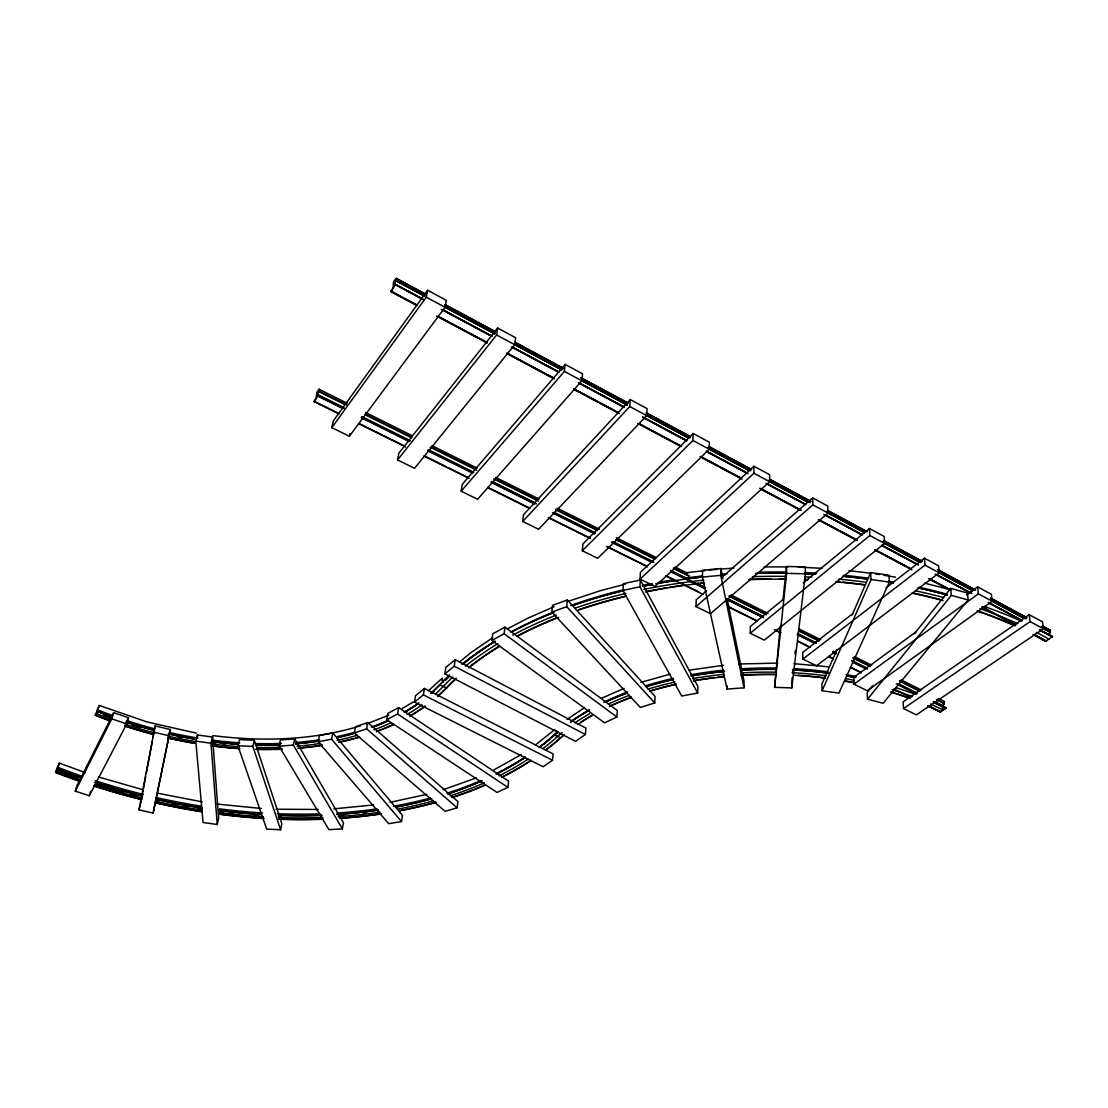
<?xml version="1.0" encoding="UTF-8"?>
<svg xmlns="http://www.w3.org/2000/svg" width="1108" height="1108" viewBox="0 0 1108 1108"><rect width="100%" height="100%" fill="white"/><g stroke="black" fill="none" stroke-linecap="round" stroke-linejoin="round"><path stroke-width="1.5" d="M803.231 582.947L869.434 528.53L884.115 536.438L884.558 543.432L764.285 640.133L750.241 633.236L750.282 626.477L783.37 599.276M640.036 579.096L753.897 473.241L753.925 466.233L769.603 474.695L769.645 481.689L654.966 586.423L640.036 579.096L640.452 572.31L753.925 466.233M722.97 578.598L720.906 568.515L702.611 570.218L702.417 577.046L727.07 689.079L743.994 687.819L744.05 681.171L727.125 598.777M727.07 689.079L727.111 685.769M743.994 687.819L720.768 575.357L720.906 568.515M396.387 278.413C390.459 283.551 395.944 285.365 390.736 291.695C397.204 282.263 393.451 288.232 396.387 278.413L425.347 293.994M438.699 695.201A297.221 184.898 16.5 0 0 446.482 687.694L446.621 688.026A376.388 207.03 0.5 0 1 456.261 678.525M697.68 693.04L697.874 686.434L640.327 579.983L623.402 583.667L622.931 590.426L681.711 696.018L697.68 693.04L639.925 586.769L640.327 579.983M722.084 577.157L812.649 497.908L827.801 506.079L828.05 513.073L710.463 613.694L695.99 606.588L696.212 599.802L706.558 590.744M582.309 550.731L692.916 440.472L693.165 433.477L709.397 442.217L709.203 449.225L597.711 558.307L582.309 550.731L582.919 543.931L693.165 433.477M654.731 702.943L655.063 696.392L567.338 599.996L552.49 605.37L551.812 612.045L640.355 707.458L654.731 702.943L566.714 606.685L567.338 599.996M616.879 717.015L617.308 710.519L504.971 627.142L492.714 633.859L491.855 640.438L604.566 722.832L616.879 717.015L504.14 633.748L504.971 627.142M522.713 521.452L629.787 406.553L630.286 399.559L647.086 408.617L646.656 415.611L538.626 529.264L522.713 521.452L523.544 514.652L630.286 399.559M585.384 734.507L585.897 728.067L455.194 659.703L445.831 667.348L444.862 673.844L575.509 741.349L585.384 734.507L454.238 666.213L444.862 673.844M552.518 760.268L553.127 753.911L424.419 688.456L415.514 695.699L414.475 702.112L543.114 766.764L552.518 760.268L423.394 694.882L414.475 702.112M780.254 626.131L774.589 687.362L791.791 687.916L805.405 573.806L805.253 566.908L786.5 566.465L782.927 600.564M774.589 687.362L786.597 573.348L786.5 566.465M461.163 491.218L564.388 371.415L565.149 364.421L582.545 373.811L581.866 380.792L477.603 499.279L461.163 491.218L462.23 484.404L565.149 364.421M507.88 787.4L508.586 781.154L398.631 707.638L387.897 713.372L386.789 719.715L497.035 792.414L507.88 787.4L397.55 713.995L386.789 719.715M792.095 677.819L791.791 687.916M792.705 672.708L793.106 669.287M794.935 653.928L795.336 650.521M457.092 807.787L457.936 801.638L367.773 722.513L355.543 726.696L354.352 732.984L445.125 811.347L457.092 807.787L366.623 728.829L367.773 722.513M97.573 709.799L97.407 710.339A293.066 182.751 16.6 0 0 102.171 712.236M454.238 666.213L455.194 659.703M397.564 459.959L496.592 334.976L497.631 328.023L515.677 337.746L514.708 344.713L414.544 468.31L397.564 459.959L398.866 453.158L497.631 328.023M423.394 694.882L424.419 688.456M401.525 821.554L402.495 815.474L332.816 732.942L319.395 735.546L318.121 741.792L388.686 823.687L401.525 821.554L331.583 739.202L332.816 732.942M397.55 713.995L398.631 707.638M314.049 401.65C318.508 396.082 314.34 393.991 319.256 389.13C316.75 397.606 319.035 394.351 314.118 401.608L338.923 413.907M97.31 709.535L99.401 705.491L147.378 722.042L196.379 733.136M138.971 809.837L155.175 725.92L170.355 729.549L153.153 813.092L138.971 809.837L140.217 805.391M140.619 803.909L145.688 776.777M146.325 773.398L152.336 741.183M152.959 737.79L155.175 725.92M342.372 828.895L343.48 822.87L294.742 738.911L280.449 739.936L279.064 746.141L328.91 829.643L342.372 828.895L293.398 745.13L294.742 738.911M331.791 427.646L426.275 297.193L427.619 290.254L446.33 300.351L445.07 307.304L349.352 436.275L331.791 427.646L333.369 420.846L427.619 290.254M153.153 813.092L170.355 729.549M85.261 772.608L59.347 763.135L55.428 772.511A449.488 282.457 16.8 0 0 78.377 780.835M280.573 829.74L281.848 823.77L254.314 740.199L239.425 739.645L237.943 745.822L266.682 829.13L280.573 829.74L252.859 746.376L254.314 740.199M57.45 766.958L57.436 767.747M349.352 436.275L349.962 433.56M99.429 705.547L95.413 715.02A297.221 184.898 16.5 0 0 109.886 720.588M217.21 824.463L218.636 818.521L212.57 737.069L197.404 734.964L195.797 741.127L203.083 822.524L217.21 824.463L211.005 743.233L212.57 737.069M59.361 763.204L57.145 769.631L57.699 769.049A440.347 276.529 16.8 0 0 80.358 777.442A440.167 276.377 16.8 0 1 57.671 769.174L57.699 769.09M390.75 291.626L416.733 305.462M97.296 711.322L97.185 712.209L97.823 711.516A288.689 179.496 16.5 0 0 112.019 717.07A288.495 179.357 16.5 0 1 97.795 711.641L95.288 715.325M126.728 723.926L128.556 717.762L113.681 712.679L77.131 785.24L75.302 791.181L89.319 795.724L126.728 723.926L111.811 718.843L75.302 791.181M111.811 718.843L113.681 712.679M89.319 795.724L90.662 791.278M96.964 711.807L96.258 713.538M56.979 769.174L56.314 770.836M57.658 769.243L55.552 772.179A449.225 282.318 16.8 0 0 78.474 780.6M837.025 649.51L821.914 684.065L822.122 690.755L838.867 693.109L889.364 582.102L888.921 575.177L870.68 572.573L852.135 614.968M822.122 690.755L871.054 579.498L870.68 572.573M946.024 708.261L940.318 712.084L942.063 710.103A2.161 1.274 -61 0 0 942.326 709.632M1040.772 630.521A384.06 211.434 0.5 0 1 1052.365 636.726L1045.98 641.033A376.554 207.154 0.5 0 0 1036.022 635.687M442.466 678.318L442.023 680.506A1.662 1.205 44.8 0 1 443.269 682.099M125.37 723.898L128.556 717.762M318.176 395.791L342.912 408.104M872.55 685.838L867.204 692.514L867.55 699.217L883.131 703.275L968.17 599.982L967.45 593.029L950.678 588.417L914.294 633.79M867.55 699.217L951.329 595.37L950.678 588.417M943.42 707.666L943.282 706.073A1.717 0.997 -61.3 0 1 944.321 703.649L944.404 701.378L938.282 698.456M934.917 701.932A250.768 136.963 0.6 0 1 943.282 706.073A1.717 1.011 -60.8 0 1 944.335 703.649L936.869 699.328M946.052 708.275L933.684 702.112M442.037 678.345L428.491 690.741M940.29 711.779L929.515 706.322M695.99 606.588L812.843 504.902L812.649 497.908M554.762 729.576L535.164 745.158M459.46 662.058L471.052 652.529L492.755 637.696M750.241 633.236L869.835 535.524L869.434 528.53M853.312 613.195L802.732 652.349L802.871 659.094L816.499 665.783L939.224 572.808L938.601 565.828L924.404 558.169L886.123 587.808M802.871 659.094L924.972 565.163L924.404 558.169M916.33 631.657L853.659 677.459L853.949 684.19L867.176 690.686L992.159 601.256L991.369 594.29L977.616 586.866L966.467 595.01M853.949 684.19L978.364 593.846L977.616 586.866M567.033 719.466L584.359 707.777M1029.152 614.663L903.103 701.849L903.546 708.552L916.385 714.868L1043.445 628.804L1042.476 621.851L1029.152 614.663L1030.08 621.63L1050.259 632.419L1049.802 630.078M903.546 708.552L1030.08 621.63M944.335 703.649L936.592 699.785M521.106 754.659L493.905 769.921M402.176 708.538L413.312 701.918M491.855 640.438L504.14 633.748M507.45 628.818L528.281 617.987L553.986 606.741M601.201 698.4L624.081 688.387M388.811 715.186L366.305 724.05M1052.503 636.698L1040.274 630.563M944.238 708.635A2.174 1.26 -61.3 0 1 943.919 708.552A2.174 1.274 -60.8 0 0 944.251 708.635L945.997 707.901A254.258 138.5 0.6 0 0 934.626 702.389M476.232 777.913L443.2 789.713M568.418 601.27L600.328 590.716L625.535 584.068M551.812 612.045L566.714 606.685M354.352 732.984L366.623 728.829M640.936 682.334L669.814 674.246M360.46 725.865C312.802 740.476 261.931 741.792 212.736 735.587M426.76 794.367L389.919 802.344M622.931 590.426L639.925 586.769M318.121 741.792L331.583 739.202M688.788 670.243L723.469 665.299M373.701 804.92L333.73 808.868M685.63 572.808L705.394 570.523M708.691 570.135L716.987 569.332M702.417 577.046L720.768 575.357M720.339 569.096L733.773 568.141M279.064 746.141L293.398 745.13M738.745 663.997L777.802 663.096M318.37 809.477L276.1 809.228M764.201 566.908L788.023 566.908M798.245 567.102L822.039 568.321M786.597 573.348L805.405 573.806A384.282 211.517 0.5 0 1 815.751 574.166A384.06 211.434 0.5 0 0 805.419 573.625M237.943 745.822L252.859 746.376M793.951 663.664L828.216 666.781M261.46 808.48L217.113 804.062M849.06 570.648L870.791 573.265M195.797 741.127L211.005 743.233M871.054 579.498L889.364 582.102M202.238 801.86L157.558 793.217M875.735 574.041L879.032 574.553M883.976 575.329L895.513 577.13M153.444 732.083L168.665 735.698M924.501 583.099L950.761 589.858M142.697 789.644L98.307 776.93M951.329 595.37L968.17 599.982M95.274 715.256L95.316 715.269A297.47 185.022 16.5 0 0 109.789 720.837M1045.869 641.407L1033.625 634.815M314.201 401.248L339.006 413.547M359.144 423.533L404.101 445.818M424.253 455.804L445.942 466.565M449.045 468.102L467.645 477.326M487.797 487.312L529.638 508.06M549.79 518.059L590.093 538.031M607.142 546.479L647.432 566.465M666.033 575.689L673.789 579.526M683.082 584.138L698.58 591.824M728.025 606.422L757.484 621.02M776.071 630.244L780.725 632.543M797.774 641.006L810.17 647.155M828.77 656.365L833.424 658.678M852.024 667.902L861.318 672.514M359.006 423.852L405.583 446.953M424.101 456.122L469.141 478.462M487.659 487.631L529.596 508.42M548.197 517.644L590.052 538.391M607.004 546.784L647.404 566.825M665.894 575.98L703.22 594.484M727.901 606.713L757.47 621.38M774.395 629.76L780.725 632.903M797.649 641.283L810.183 647.515M828.645 656.656L833.438 659.038M850.348 667.404L861.332 672.861M893.74 688.927L910.942 697.458M927.839 705.824L940.249 711.876A246.821 134.359 0.7 0 0 927.881 706.004M317.373 394.406L343.715 407.522M362.302 416.788L410.334 440.693M428.921 449.959L473.85 472.327M492.437 481.578L535.829 503.184M554.416 512.436L594.691 532.491M613.292 541.757L653.568 561.811M670.617 570.301L686.101 578.016M696.946 583.417L704.702 587.268M727.942 598.832L763.564 616.588M797.649 633.554L816.25 642.806M833.285 651.296L836.388 652.834M851.886 660.548L867.37 668.263M898.366 683.691L916.953 692.957M933.989 701.433L943.296 706.073M318.259 395.431L344.602 408.547M361.624 417.024L409.558 440.887M428.048 450.083L472.964 472.451M491.44 481.634L536.272 503.96M553.377 512.478L595.135 533.253M613.583 542.435L653.9 562.518M670.797 570.911L704.937 587.919M726.585 598.694L762.152 616.394M797.594 634.025L816.277 643.332M833.147 651.726L836.388 653.346M851.844 661.047L867.315 668.747M898.089 684.051L916.801 693.373M933.809 701.849L946.177 707.998A254.466 138.583 0.6 0 0 933.31 701.807M361.471 417.342L409.42 441.206M427.979 450.444L472.825 472.756M491.384 481.994L534.679 503.544M553.238 512.782L594.996 533.557M612.004 542.034L652.224 562.033M670.783 571.271L704.799 588.209M726.446 598.985L763.564 617.461M797.594 634.385L814.602 642.848M833.161 652.086L836.249 653.623M853.271 662.099L867.19 669.024M898.117 684.412L916.676 693.65M317.927 396.152L342.663 408.464M361.222 417.688L409.157 441.538M427.716 450.776L472.548 473.088M491.107 482.312L534.402 503.863M552.961 513.087L594.705 533.862M611.713 542.324L651.919 562.324M670.479 571.562L704.494 588.486M726.142 599.262L763.246 617.724M797.261 634.649L814.283 643.111M832.828 652.349L835.931 653.886M852.938 662.349L865.306 668.498M896.234 683.885L916.33 693.885M933.338 702.347L945.706 708.511M319.132 389.268L347.164 403.229M365.543 412.453L412.148 435.679M432.051 445.665L477.146 468.144M495.719 477.423L539.042 499.057M557.338 508.24L599.4 529.209M616.422 537.699L656.642 557.795M675.215 567.074L687.597 573.251M730.92 594.899L768.066 613.444M798.646 628.762L820.682 639.718M854.337 656.573L871.747 665.229M901.15 679.91L921.26 689.965M318.896 390.972L346.776 404.891M365.363 414.157L411.83 437.341M431.968 447.397L475.332 469.03M495.47 479.085L537.283 499.943M555.87 509.223L597.683 530.081M616.27 539.361L654.994 558.681M673.581 567.961L689.065 575.689M729.327 595.772L766.501 614.317M799.034 630.549L819.158 640.604M853.243 657.598L870.279 666.102M899.696 680.783L919.834 690.838M318.619 391.539L345.003 404.6M365.086 414.724L411.608 437.826M430.139 447.161L476.662 470.277M493.642 478.836L538.613 501.176M555.593 509.749L597.475 530.538M615.993 539.873L654.773 559.125M673.304 568.459L688.857 576.118M701.17 582.365L704.342 583.847M729.05 596.27L766.293 614.746M798.757 631.034L818.95 641.02M852.952 658.069L870.071 666.517M899.502 681.198L919.626 691.24M391.11 291.224L417.024 305.06M438.353 316.459L487.118 342.497M506.938 353.078L554.18 378.299M573.986 388.88L618.181 412.481M639.524 423.879L680.658 445.845M700.478 456.427L741.626 478.393M759.908 488.157L801.056 510.137M819.352 519.901L857.44 540.247M875.735 550.011L910.79 568.723M930.595 579.304L950.401 589.885M982.408 606.976L1015.939 624.87M1034.221 634.635L1046.423 641.144M390.902 291.266L401.595 296.972M404.642 298.606L416.857 305.129M438.242 316.542L487.104 342.635M508.475 354.048L552.767 377.69M574.138 389.102L618.416 412.758M639.801 424.17L681.032 446.178M700.879 456.773L740.573 477.977M761.958 489.39L800.128 509.777M819.989 520.372L856.636 539.942M874.96 549.72L910.07 568.473M929.931 579.082L949.778 589.678M1035.287 635.327L1045.98 641.033M436.538 316.043L486.952 342.981M506.633 353.466L554.139 378.853M573.667 389.254L619.386 413.658M637.668 423.408L680.88 446.51M700.145 456.759L741.958 479.113M760.282 488.891L800.71 510.456M818.313 519.874L857.08 540.552M874.808 550.025L911.939 569.831M928.698 578.778L950.027 590.162M981.702 607.087L1015.551 625.147M395.57 284.839L422.993 299.562M441.289 309.367L491.578 336.333M511.397 346.956L558.64 372.302M578.459 382.925L624.178 407.439M642.474 417.245L686.669 440.956M706.489 451.579L747.637 473.642M765.933 483.448L805.558 504.694M823.84 514.5L861.955 534.942M881.76 545.565L916.815 564.36M935.11 574.166L970.165 592.974M988.447 602.78L1021.978 620.757M445.167 304.658L495.47 331.721M515.289 342.386L564.069 368.632M580.827 377.648L628.084 403.077M646.38 412.91L690.575 436.691M708.871 446.538L751.556 469.501M769.852 479.335L811.001 501.481M827.773 510.497L867.398 531.826M884.17 540.842L922.271 561.354M937.52 569.554L975.636 590.052M990.871 598.251L1025.925 617.114M1042.697 626.145L1050.315 630.244L1042.199 625.992M396.152 278.44L425.112 294.008M444.917 304.672L495.193 331.721M514.998 342.372L563.764 368.604M580.523 377.62L627.751 403.035M646.047 412.869L690.229 436.635M708.511 446.482L751.169 469.432M769.464 479.265L810.599 501.398M827.357 510.414L865.445 530.912M883.741 540.746L921.828 561.23M938.587 570.246L975.151 589.927M990.4 598.126L1026.964 617.793M396.027 280.102L424.946 295.656M444.737 306.293L494.971 333.286M514.749 343.923L561.936 369.296M581.728 379.933L625.868 403.658M647.183 415.112L689.799 438.02M708.067 447.84L750.698 470.748M768.952 480.567L810.059 502.658M826.803 511.661L864.849 532.117M883.118 541.937L921.177 562.393M939.445 572.199L972.935 590.204M991.189 600.024L1026.202 618.846M1041.423 627.031L1050.495 632.156L1042.725 628.278M395.778 280.643L424.71 296.182L395.722 280.726M444.488 306.819L494.722 333.813M514.514 344.436L561.701 369.795M581.492 380.432L627.156 404.974M645.424 414.78L688.054 437.688M707.832 448.325L748.939 470.401M768.73 481.038L808.3 502.312M826.568 512.131L864.628 532.574M882.896 542.394L919.432 562.019M939.224 572.656L972.713 590.647M990.967 600.467L1024.457 618.458M426.275 297.193L494.667 333.896M496.592 334.976L561.631 369.878M564.388 371.415L627.086 405.043M629.787 406.553L687.971 437.771M692.916 440.472L748.87 470.484M753.897 473.241L808.231 502.381M812.843 504.902L864.545 532.643M869.835 535.524L919.349 562.088M924.972 565.163L972.63 590.716M978.364 593.846L1024.374 618.527M395.639 284.479L423.159 299.202M442.881 309.811L491.744 335.987M512.976 347.413L558.792 371.956M578.611 382.579L624.33 407.107L580.135 383.465M642.626 416.913L686.822 440.624L644.094 417.758M747.789 473.324L706.502 451.205L746.113 472.479M805.696 504.389L767.456 483.891L805.502 504.334M862.093 534.624L825.363 514.957L861.844 534.555M881.746 545.191L918.477 564.872M936.606 574.623L971.827 593.486M988.419 602.406L1022.116 620.466M1040.218 630.189L1052.6 636.809A384.282 211.517 0.5 0 0 1039.456 629.843M394.365 283.828L421.774 298.523M443.089 309.963L491.814 336.098M513.143 347.524L558.82 372.025M883.159 545.981L918.186 564.761M936.454 574.567L971.481 593.348M989.749 603.154L1021.728 620.3M1041.52 630.923L1049.138 634.995A1.87 1.136 -56.8 0 1 1050.259 632.419A1.87 1.122 -57.3 0 0 1049.138 634.995A380.266 209.883 0.4 0 0 1040.551 630.355M446.649 687.846L446.51 687.694A376.554 207.154 0.5 0 1 456.122 678.276M554.263 735.213L554.139 734.895A254.466 138.583 0.6 0 1 557.656 731.917M197.404 734.964L197.695 738.357M942.631 708.206L942.492 706.599A1.717 1.011 -60.9 0 0 942.437 706.018M1045.841 641.227L1045.841 641.324A376.388 207.03 0.5 0 0 1032.975 634.482M552.31 737.139A443.394 279.271 16.9 0 0 557.31 732.762A1.607 1.122 49.5 0 0 556.133 730.629M549.748 739.285A443.394 279.271 16.9 0 1 539.167 747.568M525.164 757.221A443.394 279.271 16.9 0 1 496.232 773.523M479.889 781.015A443.394 279.271 16.9 0 1 446.94 793.176M430.513 797.982A443.394 279.271 16.9 0 1 393.34 806.264M377.066 808.882A443.394 279.271 16.9 0 1 336.957 813.023M319.88 813.854A443.394 279.271 16.9 0 1 277.291 813.729M262.568 812.981A443.394 279.271 16.9 0 1 219.661 808.84M201.393 806.209A443.394 279.271 16.9 0 1 156.477 797.552M143.181 794.394A443.394 279.271 16.9 0 1 95.246 780.683M80.496 775.711A443.394 279.271 16.9 0 1 57.741 767.318M366.36 812.483A442.978 278.343 16.8 0 1 363.036 812.884M344.63 814.685A442.978 278.343 16.8 0 1 339.56 815.059M281.432 816.153A442.978 278.343 16.8 0 1 278.177 816.042M258.566 815.017A442.978 278.343 16.8 0 1 253.635 814.671M233.857 812.856A442.978 278.343 16.8 0 1 230.561 812.496M223.941 811.721A442.978 278.343 16.8 0 1 220.631 811.305M200.714 808.466A442.978 278.343 16.8 0 1 197.39 807.926M187.418 806.222A442.978 278.343 16.8 0 1 184.094 805.627M175.77 804.048A442.978 278.343 16.8 0 1 172.446 803.383M159.15 800.572A442.978 278.343 16.8 0 1 155.826 799.824M135.896 794.99A442.978 278.343 16.8 0 1 130.924 793.688M124.304 791.888A442.978 278.343 16.8 0 1 102.85 785.586M101.202 785.073A442.978 278.343 16.8 0 1 96.271 783.508M78.377 777.484A442.978 278.343 16.8 0 1 58.655 770.226M540.275 746.584A440.347 276.529 16.8 0 0 554.291 734.895A254.258 138.5 0.6 0 1 557.823 731.82M525.22 757.318A440.347 276.529 16.8 0 1 496.536 773.924M481.938 780.835A440.347 276.529 16.8 0 1 447.923 793.827M431.691 798.716A440.347 276.529 16.8 0 1 396.249 806.956M378.534 809.962A440.347 276.529 16.8 0 1 337.095 814.422M321.832 815.239A440.347 276.529 16.8 0 1 279.313 815.35A440.167 276.377 16.8 0 0 321.749 815.308M218.761 810.364A440.347 276.529 16.8 0 0 261.433 814.491A440.167 276.377 16.8 0 1 218.719 810.433M202.252 808.009A440.347 276.529 16.8 0 1 155.909 799.145M95.011 782.386A440.347 276.529 16.8 0 0 142.697 796.015A440.167 276.377 16.8 0 1 95.011 782.47M540.108 746.681A440.167 276.377 16.8 0 0 554.125 734.992L560.593 737.651A449.225 282.318 16.8 0 1 546.299 749.437M525.067 757.415A440.167 276.377 16.8 0 1 496.384 774.007M481.786 780.918A440.167 276.377 16.8 0 1 447.784 793.896M431.566 798.799A440.167 276.377 16.8 0 1 396.138 807.026M378.424 810.031A440.167 276.377 16.8 0 1 336.998 814.491M202.21 808.078A440.167 276.377 16.8 0 1 155.882 799.214M543.266 748.357A444.876 279.41 16.8 0 0 557.407 736.612A250.671 136.464 0.6 0 1 562.075 732.582M528.045 759.174A444.876 279.41 16.8 0 1 499.057 775.877M484.307 782.844A444.876 279.41 16.8 0 1 449.973 795.918M433.588 800.835A444.876 279.41 16.8 0 1 397.841 809.117M379.961 812.136A444.876 279.41 16.8 0 1 338.175 816.624M322.788 817.441A444.876 279.41 16.8 0 1 278.274 817.482M263.524 816.762A444.876 279.41 16.8 0 1 218.872 812.51M202.21 810.128A444.876 279.41 16.8 0 1 155.508 801.195M142.17 798.037A444.876 279.41 16.8 0 1 94.651 784.492M79.319 779.34A444.876 279.41 16.8 0 1 56.494 770.946M546.438 749.687A449.488 282.457 16.8 0 0 560.69 737.9A246.821 134.359 0.7 0 1 564.152 734.895M531.051 760.587A449.488 282.457 16.8 0 1 501.758 777.414M485.346 785.101A449.488 282.457 16.8 0 1 452.189 797.58M436.04 802.427A449.488 282.457 16.8 0 1 399.572 810.876M381.554 813.909A449.488 282.457 16.8 0 1 341.112 818.3M323.01 819.269A449.488 282.457 16.8 0 1 278.994 819.269M264.119 818.549A449.488 282.457 16.8 0 1 219.093 814.255M202.307 811.859A449.488 282.457 16.8 0 1 155.203 802.857M140.647 799.394A449.488 282.457 16.8 0 1 93.848 786.015M530.926 760.337A449.225 282.318 16.8 0 1 501.647 777.165M485.249 784.852A449.225 282.318 16.8 0 1 452.106 797.331M435.97 802.178A449.225 282.318 16.8 0 1 399.517 810.627M378.188 814.131A449.225 282.318 16.8 0 1 339.367 818.161M322.982 819.02A449.225 282.318 16.8 0 1 278.994 819.006M262.471 818.189A449.225 282.318 16.8 0 1 219.121 814.006M202.349 811.61A449.225 282.318 16.8 0 1 155.272 802.607M141.838 799.422A449.225 282.318 16.8 0 1 93.931 785.78M561.714 736.64A246.987 134.47 0.6 0 1 564.014 734.659M580.675 722.264A246.987 134.47 0.6 0 1 592.295 715.131M610.84 705.616A246.987 134.47 0.6 0 1 618.513 702.223M620.078 701.572A246.987 134.47 0.6 0 1 631.338 697.14M649.87 690.935A246.987 134.47 0.6 0 1 676.005 684.121M693.636 680.631A246.987 134.47 0.6 0 1 698.4 679.827M700.007 679.564A246.987 134.47 0.6 0 1 714.563 677.528M717.832 677.14A246.987 134.47 0.6 0 1 724.41 676.434M744.382 674.911A246.987 134.47 0.6 0 1 776.431 674.343M798.411 675.271A246.987 134.47 0.6 0 1 825.183 677.861M844.85 680.838A246.987 134.47 0.6 0 1 854.503 682.653M891.054 691.863A246.987 134.47 0.6 0 1 908.491 697.749M929.598 706.447A246.987 134.47 0.6 0 1 940.387 711.696M578.071 724.355A246.821 134.359 0.7 0 1 592.42 715.394M609.455 706.585A246.821 134.359 0.7 0 1 631.435 697.417M649.953 691.212A246.821 134.359 0.7 0 1 676.074 684.412M693.691 680.921A246.821 134.359 0.7 0 1 724.438 676.739M741.044 675.409A246.821 134.359 0.7 0 1 776.431 674.647M793.328 675.257A246.821 134.359 0.7 0 1 825.128 678.151M844.795 681.143A246.821 134.359 0.7 0 1 854.434 682.957M890.957 692.154A246.821 134.359 0.7 0 1 909.931 698.608M574.955 722.873A250.671 136.464 0.6 0 1 589.525 713.746M608.347 704.065A250.671 136.464 0.6 0 1 629.316 695.367M647.972 689.107A250.671 136.464 0.6 0 1 674.994 682.057M692.431 678.608A250.671 136.464 0.6 0 1 723.718 674.343M742.305 672.875A250.671 136.464 0.6 0 1 776.611 672.196M792.095 672.722A250.671 136.464 0.6 0 1 826.18 675.769M846.18 678.802A250.671 136.464 0.6 0 1 854.365 680.326M892.092 689.702A250.671 136.464 0.6 0 1 912.438 696.6M930.526 704.051A250.671 136.464 0.6 0 1 943.227 710.173M111.52 786.265A444.64 280.075 16.9 0 1 106.548 784.769M434.378 691.17A291.861 181.989 16.6 0 1 432.037 693.192M416.913 704.577A291.861 181.989 16.6 0 1 404.434 712.181M387.98 720.38A291.861 181.989 16.6 0 1 371.263 727.056M354.726 732.277A291.861 181.989 16.6 0 1 337.441 736.529M319.492 739.784A291.861 181.989 16.6 0 1 295.836 742.512M281.446 743.385A291.861 181.989 16.6 0 1 254.341 743.523M239.771 742.831A291.861 181.989 16.6 0 1 211.933 740.102M195.451 737.637A291.861 181.989 16.6 0 1 169.053 732.388M154.261 728.732A291.861 181.989 16.6 0 1 126.547 720.477M112.06 715.394A291.861 181.989 16.6 0 1 97.753 709.854M437.66 696.489A297.47 185.022 16.5 0 0 446.621 687.929L439.627 684.938A288.495 179.357 16.5 0 1 430.901 693.262M425.195 706.364A297.47 185.022 16.5 0 1 410.043 716.114M393.52 724.632A297.47 185.022 16.5 0 1 376.332 731.723M359.657 737.18A297.47 185.022 16.5 0 1 338.951 742.36M322.373 745.393A297.47 185.022 16.5 0 1 297.858 748.288M282 749.257A297.47 185.022 16.5 0 1 256.087 749.423M239.633 748.676A297.47 185.022 16.5 0 1 212.999 746.113M194.579 743.399A297.47 185.022 16.5 0 1 167.737 738.053M152.696 734.355A297.47 185.022 16.5 0 1 124.802 726.072M431.095 693.179A288.689 179.496 16.5 0 0 439.834 684.758A384.06 211.434 0.5 0 1 449.557 675.174M417.744 703.732A288.689 179.496 16.5 0 1 404.323 712.333M388.299 720.657A288.689 179.496 16.5 0 1 372.662 727.194M355.377 732.928A288.689 179.496 16.5 0 1 336.818 737.651M295.739 743.773A288.689 179.496 16.5 0 0 319.118 740.975A288.495 179.357 16.5 0 1 295.642 743.842M256.156 744.991A288.689 179.496 16.5 0 0 280.31 744.756A288.495 179.357 16.5 0 1 256.073 745.047M238.525 744.216A288.689 179.496 16.5 0 1 212.57 741.737M418.838 702.915A288.495 179.357 16.5 0 1 405.556 711.599M388.132 720.74A288.495 179.357 16.5 0 1 372.51 727.264M355.239 732.997A288.495 179.357 16.5 0 1 336.693 737.72M238.455 744.285A288.495 179.357 16.5 0 1 212.528 741.792M425.07 706.115A297.221 184.898 16.5 0 1 409.932 715.851M393.423 724.369A297.221 184.898 16.5 0 1 382.094 729.23M380.64 729.798A297.221 184.898 16.5 0 1 377.717 730.906M358.022 737.36A297.221 184.898 16.5 0 1 354.892 738.233M353.327 738.648A297.221 184.898 16.5 0 1 338.896 742.083M322.331 745.116A297.221 184.898 16.5 0 1 299.395 747.886M281.972 748.994A297.221 184.898 16.5 0 1 256.087 749.16M239.633 748.412A297.221 184.898 16.5 0 1 211.365 745.629M194.62 743.122A297.221 184.898 16.5 0 1 167.807 737.803M152.766 734.092A297.221 184.898 16.5 0 1 124.899 725.823M468.809 667.764A376.388 207.03 0.5 0 1 499.542 646.38M517.048 636.435A376.388 207.03 0.5 0 1 558.723 617.364M577.808 610.328A376.388 207.03 0.5 0 1 625.951 596.353M645.368 592.046A376.388 207.03 0.5 0 1 704.079 582.96M749.188 579.678A376.388 207.03 0.5 0 1 786.015 579.235M804.463 579.761A376.388 207.03 0.5 0 1 807.815 579.913M836.221 581.839A376.388 207.03 0.5 0 1 864.323 584.955M912.023 593.14A376.388 207.03 0.5 0 1 943.046 600.605M977.298 611.117A376.388 207.03 0.5 0 1 1014.873 625.881M468.67 667.501A376.554 207.154 0.5 0 1 473.919 663.415M475.263 662.39A376.554 207.154 0.5 0 1 499.417 646.102M516.937 636.158A376.554 207.154 0.5 0 1 557.075 617.682M579.249 609.511A376.554 207.154 0.5 0 1 625.881 596.049M646.933 591.395A376.554 207.154 0.5 0 1 666.711 587.752M670.049 587.198A376.554 207.154 0.5 0 1 685.215 584.941M695.45 583.611A376.554 207.154 0.5 0 1 698.885 583.21M749.174 579.346A376.554 207.154 0.5 0 1 770.919 578.847M779.312 578.833A376.554 207.154 0.5 0 1 786.029 578.902M804.491 579.429A376.554 207.154 0.5 0 1 807.843 579.581M836.263 581.506A376.554 207.154 0.5 0 1 839.587 581.811M842.911 582.143A376.554 207.154 0.5 0 1 864.365 584.622M913.768 593.168A376.554 207.154 0.5 0 1 939.93 599.442M977.395 610.799A376.554 207.154 0.5 0 1 1000.746 619.538M1002.352 620.189A376.554 207.154 0.5 0 1 1013.432 624.898M435.416 694.024A293.024 182.183 16.5 0 0 443.117 686.558A380.363 209.26 0.5 0 1 452.784 677.071M421.996 704.813A293.024 182.183 16.5 0 1 407.079 714.438M390.805 722.859A293.024 182.183 16.5 0 1 373.853 729.867M357.413 735.269A293.024 182.183 16.5 0 1 336.998 740.379M320.655 743.385A293.024 182.183 16.5 0 1 296.986 746.21M280.823 747.221A293.024 182.183 16.5 0 1 256.862 747.429M238.996 746.654A293.024 182.183 16.5 0 1 212.722 744.119M194.537 741.432A293.024 182.183 16.5 0 1 168.042 736.169M154.843 732.942A293.024 182.183 16.5 0 1 125.384 724.244M110.842 719.161A293.024 182.183 16.5 0 1 96.493 713.607M465.429 666.185A380.363 209.26 0.5 0 1 497.894 643.623M512.685 635.216A380.363 209.26 0.5 0 1 556.244 615.092M575.551 607.96A380.363 209.26 0.5 0 1 625.951 593.376M643.886 589.401A380.363 209.26 0.5 0 1 703.885 580.107M752.36 576.7A380.363 209.26 0.5 0 1 786.265 576.368M804.962 576.894A380.363 209.26 0.5 0 1 811.749 577.213M838.798 579.152A380.363 209.26 0.5 0 1 865.57 582.157M915.554 590.813A380.363 209.26 0.5 0 1 943.656 597.586M979.929 608.666A380.363 209.26 0.5 0 1 1017.947 623.652M1036.243 632.349A380.363 209.26 0.5 0 1 1049.234 639.261M225.921 744.05A291.252 181.172 16.5 0 1 222.653 743.731M216.102 742.997A291.252 181.172 16.5 0 1 212.819 742.595M181.546 737.499A291.252 181.172 16.5 0 1 178.249 736.834M140.536 727.374A291.252 181.172 16.5 0 1 132.406 724.895M111.479 717.749A291.252 181.172 16.5 0 1 103.515 714.729M1048.168 638.762A2.341 1.427 -56.9 0 1 1047.877 639.261M570.495 722.014A254.466 138.583 0.6 0 1 589.456 710.173M605.757 701.89A254.466 138.583 0.6 0 1 627.045 693.026M645.992 686.655A254.466 138.583 0.6 0 1 673.456 679.453M691.184 675.935A254.466 138.583 0.6 0 1 724.701 671.406A254.258 138.5 0.6 0 0 691.254 675.88M741.183 670.118A254.466 138.583 0.6 0 1 776.348 669.37A254.258 138.5 0.6 0 0 741.21 670.077M792.4 669.911A254.466 138.583 0.6 0 1 827.357 673.013M847.551 676.088A254.466 138.583 0.6 0 1 854.226 677.32M895.776 687.666A254.466 138.583 0.6 0 1 914.945 694.217M570.662 721.917A254.258 138.5 0.6 0 1 586.797 711.668M605.882 701.807A254.258 138.5 0.6 0 1 627.156 692.957M646.102 686.586A254.258 138.5 0.6 0 1 673.539 679.398M793.965 669.938A254.258 138.5 0.6 0 1 828.867 673.165M847.481 676.032A254.258 138.5 0.6 0 1 855.805 677.584M570.814 721.834A250.768 136.963 0.6 0 1 589.428 709.799M603.735 702.237A250.768 136.963 0.6 0 1 627.737 691.904M646.296 685.547A250.768 136.963 0.6 0 1 673.373 678.318M690.769 674.786A250.768 136.963 0.6 0 1 723.676 670.188M740.587 668.83A250.768 136.963 0.6 0 1 776.597 668.027M793.813 668.636A250.768 136.963 0.6 0 1 827.884 671.808M846.207 674.62A250.768 136.963 0.6 0 1 856.027 676.476M445.527 680.27A380.266 209.883 0.4 0 1 449.128 676.697M464.224 663.276A380.266 209.883 0.4 0 1 472.16 657.044M473.421 656.088A380.266 209.883 0.4 0 1 495.068 641.38M511.3 631.934A380.266 209.883 0.4 0 1 551.618 612.835M570.675 605.536A380.266 209.883 0.4 0 1 622.585 589.968M642.28 585.495A380.266 209.883 0.4 0 1 652.169 583.514M658.831 582.268A380.266 209.883 0.4 0 1 674.024 579.733M685.894 578.002A380.266 209.883 0.4 0 1 702.25 575.994M722.125 574.11A380.266 209.883 0.4 0 1 727.139 573.736M759.119 572.185A380.266 209.883 0.4 0 1 786.251 572.033M804.934 572.559A380.266 209.883 0.4 0 1 816.804 573.155M843.811 575.287A380.266 209.883 0.4 0 1 868.838 578.251M888.574 581.284A380.266 209.883 0.4 0 1 893.464 582.129M918.851 587.198A380.266 209.883 0.4 0 1 946.828 594.137M439.668 684.841A384.282 211.517 0.5 0 1 449.377 675.271M462.105 664.26A384.282 211.517 0.5 0 1 494.861 641.407M511.259 632.072A384.282 211.517 0.5 0 1 553.792 612.461M624.372 590.398A384.282 211.517 0.5 0 0 573.307 605.231A384.06 211.434 0.5 0 1 622.848 590.744M652.46 584.401A384.282 211.517 0.5 0 0 642.432 586.381A384.06 211.434 0.5 0 1 652.543 584.359M655.742 583.791A384.282 211.517 0.5 0 1 703.137 576.949M721.599 575.218A384.282 211.517 0.5 0 1 724.978 574.969A384.06 211.434 0.5 0 0 721.627 575.177M755.614 573.362A384.282 211.517 0.5 0 1 786.528 573.127A384.06 211.434 0.5 0 0 757.332 573.279M843.105 576.257A384.282 211.517 0.5 0 1 866.788 578.972M888.491 582.226A384.282 211.517 0.5 0 1 893.436 583.071M917.867 587.849A384.282 211.517 0.5 0 1 947.479 595.051M984.181 606.422A384.282 211.517 0.5 0 1 1021.59 621.297M462.285 664.163A384.06 211.434 0.5 0 1 495.027 641.324M511.411 632.003A384.06 211.434 0.5 0 1 553.931 612.405M657.404 583.459A384.06 211.434 0.5 0 1 675.16 580.523M686.614 578.888A384.06 211.434 0.5 0 1 703.178 576.908M843.05 576.215A384.06 211.434 0.5 0 1 866.719 578.93M890.056 582.448A384.06 211.434 0.5 0 1 893.353 583.03M919.363 588.154A384.06 211.434 0.5 0 1 947.354 595.01M168.471 733.87A288.689 179.496 16.5 0 0 194.62 739.078A288.495 179.357 16.5 0 1 168.444 733.939M126.367 722.084A288.689 179.496 16.5 0 0 153.818 730.255A288.495 179.357 16.5 0 1 126.354 722.167"/></g></svg>
